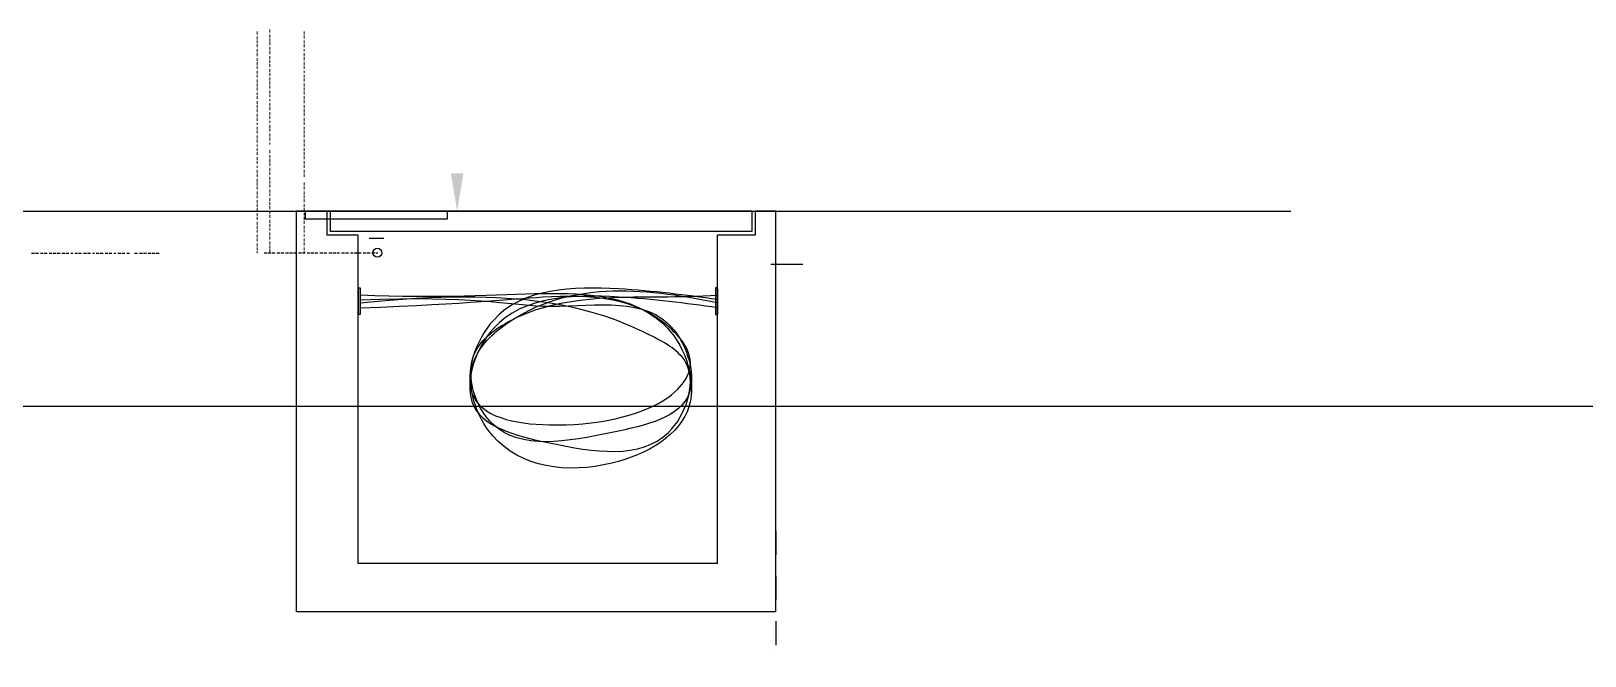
# Model space of a CAD drawing. Header units: millimetres. Extents: x 42 to 552, y 43 to 535.
# Drawn here: x 480.307 to 482.334, y 494.931 to 495.746 of the extents above; entities that cross this region are included whole.
import ezdxf

# ---------------------------------------------------------------- set-up
doc = ezdxf.new("R2010")
doc.units = ezdxf.units.MM
doc.header["$LTSCALE"] = 0.75
doc.header["$MEASUREMENT"] = 0
for name, color, linetype in [('PDF_0', 7, 'Continuous'), ('PDF_DESENHO', 7, 'Continuous'), ('PDF_DETALHES', 7, 'Continuous'), ('PDF_POSTE', 7, 'Continuous'), ('PENA_05', 5, 'Continuous')]:
    doc.layers.add(name, color=color, linetype=linetype)
doc.layers.add('PDF_COTAS', color=7, linetype='Continuous', true_color=0x007eff)

# ---------------------------------------------------------------- blocks, each defined once
blk = doc.blocks.new('A$C25676E2D')
at = {"color": 7, "linetype": 'Continuous'}
for points in [[(0, 0), (0, 6.5)], [(0, 6.5), (0.333, 6.5)], [(0.333, 6.5), (0.333, 6.111)], [(0.389, 6.5), (7.222, 6.5)], [(0.389, 6.5), (0.389, 6.167)], [(6.778, 6.111), (7.278, 6.111), (7.278, 6.5)], [(7.222, 6.167), (7.222, 6.5)], [(7.278, 6.5), (7.778, 6.5)], [(7.778, 0), (7.778, 6.5)], [(0.333, 6.111), (0.944, 6.111)], [(0.389, 6.167), (7.222, 6.167)], [(0.944, 0.778), (0.944, 6.111)], [(6.778, 0.778), (6.778, 6.111)], [(0.944, 0.778), (6.778, 0.778)], [(7.778, 0), (0, 0)]]:
    blk.add_lwpolyline(points, dxfattribs=at)

msp = doc.modelspace()

# ---------------------------------------------------------------- hatches: boundary and pattern name
h = msp.add_hatch(color=256)
h.paths.add_polyline_path([(480.7337, 495.3768), (480.7364, 495.3768), (480.7364, 495.3774), (480.7337, 495.3774)])
h.paths.add_polyline_path([(480.7337, 495.3774), (480.7364, 495.3774), (480.7364, 495.3812), (480.7337, 495.3812)])
h.paths.add_polyline_path([(480.7337, 495.3812), (480.7364, 495.3812), (480.7364, 495.3945), (480.7363, 495.4106), (480.7337, 495.4106)])
h.paths.add_polyline_path([(480.7337, 495.4106), (480.7363, 495.4106), (480.7363, 495.4112), (480.7337, 495.4112)])
h.paths.add_polyline_path([(480.7363, 495.4106), (480.7364, 495.4106), (480.7364, 495.4112), (480.7363, 495.4112)])
h.paths.add_polyline_path([(480.7364, 495.3945), (480.7364, 495.4106), (480.7363, 495.4106)])
h.paths.add_polyline_path([(480.7364, 495.3774), (480.7364, 495.3774), (480.7364, 495.3945)])
h = msp.add_hatch(color=256)
h.paths.add_polyline_path([(480.7337, 495.3768), (480.7364, 495.3768), (480.7364, 495.3774), (480.7337, 495.3774)])
h.paths.add_polyline_path([(480.7337, 495.3774), (480.7364, 495.3774), (480.7364, 495.3812), (480.7337, 495.3812)])
h.paths.add_polyline_path([(480.7337, 495.3812), (480.7364, 495.3812), (480.7364, 495.3945), (480.7363, 495.4106), (480.7337, 495.4106)])
h.paths.add_polyline_path([(480.7337, 495.4106), (480.7363, 495.4106), (480.7363, 495.4112), (480.7337, 495.4112)])
h.paths.add_polyline_path([(480.7363, 495.4106), (480.7364, 495.4106), (480.7364, 495.4112), (480.7363, 495.4112)])
h.paths.add_polyline_path([(480.7364, 495.3945), (480.7364, 495.4106), (480.7363, 495.4106)])
h.paths.add_polyline_path([(480.7364, 495.3774), (480.7364, 495.3774), (480.7364, 495.3945)])
h = msp.add_hatch(color=256)
h.paths.add_polyline_path([(481.2027, 495.3768), (481.2, 495.3768), (481.2, 495.3774), (481.2027, 495.3774)])
h.paths.add_polyline_path([(481.2027, 495.3774), (481.2, 495.3774), (481.2, 495.3812), (481.2027, 495.3812)])
h.paths.add_polyline_path([(481.2027, 495.3812), (481.2, 495.3812), (481.2, 495.3945), (481.2001, 495.4106), (481.2027, 495.4106)])
h.paths.add_polyline_path([(481.2027, 495.4106), (481.2001, 495.4106), (481.2001, 495.4112), (481.2027, 495.4112)])
h.paths.add_polyline_path([(481.2001, 495.4106), (481.2, 495.4106), (481.2, 495.4112), (481.2001, 495.4112)])
h.paths.add_polyline_path([(481.2, 495.3945), (481.2, 495.4106), (481.2001, 495.4106)])
h.paths.add_polyline_path([(481.2, 495.3774), (481.2, 495.3774), (481.2, 495.3945)])
h = msp.add_hatch(color=256)
h.paths.add_polyline_path([(481.2027, 495.3768), (481.2, 495.3768), (481.2, 495.3774), (481.2027, 495.3774)])
h.paths.add_polyline_path([(481.2027, 495.3774), (481.2, 495.3774), (481.2, 495.3812), (481.2027, 495.3812)])
h.paths.add_polyline_path([(481.2027, 495.3812), (481.2, 495.3812), (481.2, 495.3945), (481.2001, 495.4106), (481.2027, 495.4106)])
h.paths.add_polyline_path([(481.2027, 495.4106), (481.2001, 495.4106), (481.2001, 495.4112), (481.2027, 495.4112)])
h.paths.add_polyline_path([(481.2001, 495.4106), (481.2, 495.4106), (481.2, 495.4112), (481.2001, 495.4112)])
h.paths.add_polyline_path([(481.2, 495.3945), (481.2, 495.4106), (481.2001, 495.4106)])
h.paths.add_polyline_path([(481.2, 495.3774), (481.2, 495.3774), (481.2, 495.3945)])

# ---------------------------------------------------------------- linework, layer by layer
for p, q in [((480.7962, 495.5116), (480.9296, 495.5116)), ((480.7962, 495.5116), (480.9296, 495.5116)), ((480.7337, 495.3774), (480.7337, 495.4106)), ((480.7337, 495.4106), (480.7337, 495.3774)), ((480.7337, 495.3774), (480.7337, 495.4106)), ((480.7337, 495.4106), (480.7337, 495.3774)), ((481.2027, 495.3774), (481.2027, 495.4106)), ((481.2027, 495.4106), (481.2027, 495.3774)), ((481.2027, 495.3774), (481.2027, 495.4106)), ((481.2027, 495.4106), (481.2027, 495.3774)), ((475.7728, 495.2572), (489.5613, 495.2572)), ((481.2786, 495.2572), (495.0671, 495.2572))]:
    msp.add_line(p, q)
at = {"linetype": 'Continuous'}
for points in [[(481.314, 495.442), (481.2723, 495.442)], [(481.314, 495.442), (481.2862, 495.442)], [(481.2786, 495.0945), (481.2786, 495.0632)], [(481.2786, 495.0945), (481.2786, 495.0632)], [(481.2786, 495.0493), (481.2786, 495.0493)], [(481.2786, 495.0493), (481.2786, 495.0493)], [(481.2786, 495.0354), (481.2786, 495.0042)], [(481.2786, 495.0354), (481.2786, 495.0042)], [(481.2786, 494.9903), (481.2786, 494.9903)], [(481.2786, 494.9903), (481.2786, 494.9903)], [(481.2786, 494.9764), (481.2786, 494.9451)], [(481.2786, 494.9312), (481.2786, 494.9312)]]:
    msp.add_lwpolyline(points, dxfattribs=at)
for points in [[(480.7364, 495.3768), (480.7337, 495.3768), (480.7337, 495.4112), (480.7364, 495.4112)], [(480.7364, 495.3768), (480.7337, 495.3768), (480.7337, 495.4112), (480.7364, 495.4112)], [(481.2, 495.3768), (481.2027, 495.3768), (481.2027, 495.4112), (481.2, 495.4112)], [(481.2, 495.3768), (481.2027, 495.3768), (481.2027, 495.4112), (481.2, 495.4112)]]:
    msp.add_lwpolyline(points, close=True)
for points, knots in [([(481.2027, 495.3961), (481.1609, 495.4018), (481.065, 495.4148), (480.9082, 495.4104), (480.8567, 495.2503), (480.9931, 495.2222), (481.1408, 495.2503), (481.1827, 495.3215), (481.0626, 495.4333), (480.9427, 495.3919), (480.7364, 495.402)], [0.060951, 0.060951, 0.060951, 0.060951, 3.18264, 7.20266, 9.71785, 12.736991, 16.557052, 18.963776, 20.533761, 27.348764, 27.348764, 27.348764, 27.348764]), ([(481.2027, 495.3961), (481.1609, 495.4018), (481.065, 495.4148), (480.9082, 495.4104), (480.8567, 495.2503), (480.9931, 495.2222), (481.1408, 495.2503), (481.1827, 495.3215), (481.0626, 495.4333), (480.9427, 495.3919), (480.7364, 495.402)], [0.060951, 0.060951, 0.060951, 0.060951, 3.18264, 7.20266, 9.71785, 12.736991, 16.557052, 18.963776, 20.533761, 27.348764, 27.348764, 27.348764, 27.348764]), ([(480.7364, 495.3852), (480.8855, 495.391), (480.982, 495.4042), (481.1398, 495.3998), (481.1913, 495.2396), (481.0549, 495.1623), (480.9072, 495.1814), (480.8653, 495.3109), (480.9845, 495.4218), (481.1029, 495.413), (481.2027, 495.3921)], [0, 0, 0, 0, 3.18264, 7.20266, 9.71785, 12.736991, 16.557052, 18.963776, 20.533761, 27.265074, 27.265074, 27.265074, 27.265074]), ([(480.7364, 495.3852), (480.8855, 495.391), (480.982, 495.4042), (481.1398, 495.3998), (481.1913, 495.2396), (481.0549, 495.1623), (480.9072, 495.1814), (480.8653, 495.3109), (480.9845, 495.4218), (481.1029, 495.413), (481.2027, 495.3921)], [0, 0, 0, 0, 3.18264, 7.20266, 9.71785, 12.736991, 16.557052, 18.963776, 20.533761, 27.265074, 27.265074, 27.265074, 27.265074]), ([(481.2027, 495.3855), (481.1609, 495.3912), (481.065, 495.4041), (480.9082, 495.3998), (480.8567, 495.2396), (480.9931, 495.2043), (481.1408, 495.1814), (481.1827, 495.3109), (481.0626, 495.3826), (480.9427, 495.4128), (480.7364, 495.3914)], [0.060951, 0.060951, 0.060951, 0.060951, 3.18264, 7.20266, 9.71785, 12.736991, 16.557052, 18.963776, 20.533761, 27.348764, 27.348764, 27.348764, 27.348764]), ([(481.2027, 495.3855), (481.1609, 495.3912), (481.065, 495.4041), (480.9082, 495.3998), (480.8567, 495.2396), (480.9931, 495.2043), (481.1408, 495.1814), (481.1827, 495.3109), (481.0626, 495.3826), (480.9427, 495.4128), (480.7364, 495.3914)], [0.060951, 0.060951, 0.060951, 0.060951, 3.18264, 7.20266, 9.71785, 12.736991, 16.557052, 18.963776, 20.533761, 27.348764, 27.348764, 27.348764, 27.348764]), ([(480.7364, 495.3958), (480.8855, 495.4016), (480.982, 495.3737), (481.1398, 495.4104), (481.1913, 495.2503), (481.0549, 495.2196), (480.9072, 495.192), (480.8653, 495.3215), (480.9845, 495.414), (481.1029, 495.3956), (481.2027, 495.4017)], [0, 0, 0, 0, 3.18264, 7.20266, 9.71785, 12.736991, 16.557052, 18.963776, 20.533761, 27.265074, 27.265074, 27.265074, 27.265074]), ([(480.7364, 495.3958), (480.8855, 495.4016), (480.982, 495.3737), (481.1398, 495.4104), (481.1913, 495.2503), (481.0549, 495.2196), (480.9072, 495.192), (480.8653, 495.3215), (480.9845, 495.414), (481.1029, 495.3956), (481.2027, 495.4017)], [0, 0, 0, 0, 3.18264, 7.20266, 9.71785, 12.736991, 16.557052, 18.963776, 20.533761, 27.265074, 27.265074, 27.265074, 27.265074])]:
    msp.add_open_spline(points, degree=3, knots=knots)
msp.add_solid([(480.8547, 495.5607), (480.8711, 495.5607), (480.8629, 495.5116)])
at = {"layer": 'PDF_0', "lineweight": 18}
for points in [[(480.6021, 495.7457), (480.6021, 495.7419)], [(480.6187, 495.7483), (480.6187, 495.7445)], [(480.6635, 495.7457), (480.6635, 495.7419)], [(480.6021, 495.7393), (480.6021, 495.7355)], [(480.6021, 495.7342), (480.6021, 495.7304)], [(480.6021, 495.7291), (480.6021, 495.7253)], [(480.6021, 495.7227), (480.6021, 495.7189)], [(480.6187, 495.7419), (480.6187, 495.7381)], [(480.6187, 495.7368), (480.6187, 495.7329)], [(480.6187, 495.7317), (480.6187, 495.7278)], [(480.6187, 495.7253), (480.6187, 495.7214)], [(480.6635, 495.7406), (480.6635, 495.7368)], [(480.6635, 495.7342), (480.6635, 495.7304)], [(480.6635, 495.7291), (480.6635, 495.7253)], [(480.6635, 495.7227), (480.6635, 495.7201)], [(480.6021, 495.7176), (480.6021, 495.7137)], [(480.6021, 495.7112), (480.6021, 495.7074)], [(480.6021, 495.7061), (480.6021, 495.7022)], [(480.6187, 495.7201), (480.6187, 495.7163)], [(480.6187, 495.7137), (480.6187, 495.7099)], [(480.6187, 495.7086), (480.6187, 495.7048)], [(480.6187, 495.7035), (480.6187, 495.6997)], [(480.6635, 495.7176), (480.6635, 495.7137)], [(480.6635, 495.7125), (480.6635, 495.7086)], [(480.6635, 495.7061), (480.6635, 495.7022)], [(480.6021, 495.701), (480.6021, 495.6971)], [(480.6021, 495.6946), (480.6021, 495.6907)], [(480.6021, 495.6894), (480.6021, 495.6856)], [(480.6021, 495.683), (480.6021, 495.6792)], [(480.6187, 495.6971), (480.6187, 495.6933)], [(480.6187, 495.692), (480.6187, 495.6882)], [(480.6187, 495.6856), (480.6187, 495.6818)], [(480.6635, 495.701), (480.6635, 495.6971)], [(480.6635, 495.6946), (480.6635, 495.692)], [(480.6635, 495.6894), (480.6635, 495.6856)], [(480.6635, 495.6843), (480.6635, 495.6805)], [(480.6021, 495.6779), (480.6021, 495.6741)], [(480.6021, 495.6728), (480.6021, 495.669)], [(480.6021, 495.6664), (480.6021, 495.6626)], [(480.6021, 495.6613), (480.6021, 495.6574)], [(480.6187, 495.6805), (480.6187, 495.6766)], [(480.6187, 495.6754), (480.6187, 495.6715)], [(480.6187, 495.669), (480.6187, 495.6651)], [(480.6187, 495.6638), (480.6187, 495.66)], [(480.6635, 495.6779), (480.6635, 495.6741)], [(480.6635, 495.6728), (480.6635, 495.669)], [(480.6635, 495.6677), (480.6635, 495.6638)], [(480.6635, 495.6613), (480.6635, 495.6574)], [(480.6021, 495.6549), (480.6021, 495.651)], [(480.6021, 495.6498), (480.6021, 495.6459)], [(480.6021, 495.6446), (480.6021, 495.6408)], [(480.6187, 495.6574), (480.6187, 495.6549)], [(480.6187, 495.6523), (480.6187, 495.6485)], [(480.6187, 495.6472), (480.6187, 495.6434)], [(480.6187, 495.6408), (480.6187, 495.637)], [(480.6635, 495.6562), (480.6635, 495.6523)], [(480.6635, 495.6498), (480.6635, 495.6459)], [(480.6635, 495.6446), (480.6635, 495.6408)], [(480.6021, 495.6382), (480.6021, 495.6344)], [(480.6021, 495.6331), (480.6021, 495.6293)], [(480.6021, 495.6267), (480.6021, 495.6242)], [(480.6021, 495.6216), (480.6021, 495.6178)], [(480.6187, 495.6357), (480.6187, 495.6318)], [(480.6187, 495.6293), (480.6187, 495.6267)], [(480.6187, 495.6242), (480.6187, 495.6203)], [(480.6635, 495.6395), (480.6635, 495.6357)], [(480.6635, 495.6331), (480.6635, 495.6293)], [(480.6635, 495.628), (480.6635, 495.6242)], [(480.6635, 495.6216), (480.6635, 495.6178)], [(480.6021, 495.6165), (480.6021, 495.6127)], [(480.6021, 495.6101), (480.6021, 495.6063)], [(480.6021, 495.605), (480.6021, 495.6011)], [(480.6187, 495.6191), (480.6187, 495.6152)], [(480.6187, 495.6127), (480.6187, 495.6088)], [(480.6187, 495.6075), (480.6187, 495.6037)], [(480.6187, 495.6011), (480.6187, 495.5986)], [(480.6635, 495.6165), (480.6635, 495.6127)], [(480.6635, 495.6114), (480.6635, 495.6075)], [(480.6635, 495.605), (480.6635, 495.6011)], [(480.6021, 495.5986), (480.6021, 495.596)], [(480.6021, 495.5935), (480.6021, 495.5896)], [(480.6021, 495.5883), (480.6021, 495.5845)], [(480.6021, 495.5819), (480.6021, 495.5781)], [(480.6187, 495.5909), (480.6187, 495.5871)], [(480.6187, 495.5845), (480.6187, 495.5807)], [(480.6635, 495.5999), (480.6635, 495.596)], [(480.6635, 495.5935), (480.6635, 495.5896)], [(480.6635, 495.5883), (480.6635, 495.5845)], [(480.6635, 495.5832), (480.6635, 495.5794)], [(480.6021, 495.5768), (480.6021, 495.573)], [(480.6021, 495.5704), (480.6021, 495.5679)], [(480.6021, 495.5653), (480.6021, 495.5615)], [(480.6021, 495.5602), (480.6021, 495.5563)], [(480.6187, 495.5794), (480.6187, 495.5755)], [(480.6187, 495.5743), (480.6187, 495.5704)], [(480.6187, 495.5679), (480.6187, 495.564)], [(480.6187, 495.5627), (480.6187, 495.5589)], [(480.6635, 495.5768), (480.6635, 495.573)], [(480.6635, 495.5717), (480.6635, 495.5679)], [(480.6635, 495.5653), (480.6635, 495.5615)], [(480.6635, 495.5602), (480.6635, 495.5563)], [(480.6021, 495.5538), (480.6021, 495.5499)], [(480.6021, 495.5487), (480.6021, 495.5448)], [(480.6021, 495.5436), (480.6021, 495.5397)], [(480.6187, 495.5563), (480.6187, 495.5525)], [(480.6187, 495.5512), (480.6187, 495.5474)], [(480.6187, 495.5461), (480.6187, 495.5423)], [(480.6187, 495.5397), (480.6187, 495.5359)], [(480.6635, 495.5487), (480.6635, 495.5448)], [(480.6635, 495.5436), (480.6635, 495.5397)], [(480.6021, 495.5372), (480.6021, 495.5333)], [(480.6021, 495.532), (480.6021, 495.5282)], [(480.6021, 495.5256), (480.6021, 495.5218)], [(480.6021, 495.5205), (480.6021, 495.5167)], [(480.6187, 495.5346), (480.6187, 495.5308)], [(480.6187, 495.5282), (480.6187, 495.5244)], [(480.6187, 495.5231), (480.6187, 495.5192)], [(480.6635, 495.5372), (480.6635, 495.5333)], [(480.6635, 495.532), (480.6635, 495.5282)], [(480.6635, 495.5269), (480.6635, 495.5231)], [(480.6635, 495.5205), (480.6635, 495.5167)], [(480.6021, 495.5154), (480.6021, 495.5116)], [(480.6021, 495.509), (480.6021, 495.5052)], [(480.6021, 495.5039), (480.6021, 495.5)], [(480.6187, 495.518), (480.6187, 495.5141)], [(480.6187, 495.5116), (480.6187, 495.5077)], [(480.6187, 495.5064), (480.6187, 495.5026)], [(480.6187, 495.5), (480.6187, 495.4962)], [(480.6635, 495.5154), (480.6635, 495.5116)], [(480.6635, 495.509), (480.6635, 495.5064)], [(480.6635, 495.5039), (480.6635, 495.5)], [(480.6021, 495.4975), (480.6021, 495.4936)], [(480.6021, 495.4924), (480.6021, 495.4885)], [(480.6021, 495.4872), (480.6021, 495.4834)], [(480.6021, 495.4808), (480.6021, 495.477)], [(480.6187, 495.4949), (480.6187, 495.4911)], [(480.6187, 495.4898), (480.6187, 495.486)], [(480.6187, 495.4834), (480.6187, 495.4796)], [(480.6635, 495.4988), (480.6635, 495.4949)], [(480.6635, 495.4924), (480.6635, 495.4885)], [(480.6635, 495.4872), (480.6635, 495.4834)], [(480.6635, 495.4808), (480.6635, 495.4783)], [(480.6021, 495.4757), (480.6021, 495.4719)], [(480.6021, 495.4693), (480.6021, 495.4655)], [(480.6021, 495.4642), (480.6021, 495.4604)], [(480.6021, 495.4642), (480.6021, 495.4604)], [(480.6021, 495.4591), (480.6021, 495.4565)], [(480.6187, 495.4783), (480.6187, 495.4744)], [(480.6187, 495.4719), (480.6187, 495.468)], [(480.6187, 495.4668), (480.6187, 495.4629)], [(480.6187, 495.4617), (480.6187, 495.4578)], [(480.6635, 495.4757), (480.6635, 495.4719)], [(480.6635, 495.4706), (480.6635, 495.4668)], [(480.6635, 495.4642), (480.6635, 495.4604)], [(480.6635, 495.4591), (480.6635, 495.4565)]]:
    msp.add_lwpolyline(points, dxfattribs=at)
at = {"layer": 'PDF_COTAS', "color": 7, "lineweight": 25}
msp.add_lwpolyline([(480.6533, 495.5116), (480.7429, 495.5116)], dxfattribs=at)
at = {"layer": 'PDF_DESENHO', "lineweight": 25}
msp.add_lwpolyline([(480.6648, 495.5116), (480.6648, 495.5013), (480.8504, 495.5013), (480.8504, 495.5116)], close=True, dxfattribs=at)
at = {"layer": 'PDF_DETALHES', "lineweight": 25}
msp.add_lwpolyline([(480.7672, 495.4757), (480.748, 495.4757)], dxfattribs=at)
at = {"layer": 'PDF_POSTE', "lineweight": 25}
for points in [[(481.1498, 495.5116), (480.8862, 495.5116)], [(480.3078, 495.4565), (480.3116, 495.4565)], [(480.3129, 495.4565), (480.3167, 495.4565)], [(480.3193, 495.4565), (480.3231, 495.4565)], [(480.3244, 495.4565), (480.3283, 495.4565)], [(480.3308, 495.4565), (480.3347, 495.4565)], [(480.3359, 495.4565), (480.3398, 495.4565)], [(480.3411, 495.4565), (480.3449, 495.4565)], [(480.3474, 495.4565), (480.3513, 495.4565)], [(480.3526, 495.4565), (480.3564, 495.4565)], [(480.359, 495.4565), (480.3615, 495.4565)], [(480.3641, 495.4565), (480.3679, 495.4565)], [(480.3692, 495.4565), (480.373, 495.4565)], [(480.3756, 495.4565), (480.3794, 495.4565)], [(480.3807, 495.4565), (480.3846, 495.4565)], [(480.3871, 495.4565), (480.3897, 495.4565)], [(480.3922, 495.4565), (480.3961, 495.4565)], [(480.3974, 495.4565), (480.4012, 495.4565)], [(480.4038, 495.4565), (480.4076, 495.4565)], [(480.4089, 495.4565), (480.4127, 495.4565)], [(480.4153, 495.4565), (480.4178, 495.4565)], [(480.4204, 495.4565), (480.4242, 495.4565)], [(480.4255, 495.4565), (480.4293, 495.4565)], [(480.4319, 495.4565), (480.4357, 495.4565)], [(480.4421, 495.4565), (480.446, 495.4565)], [(480.4485, 495.4565), (480.4524, 495.4565)], [(480.4537, 495.4565), (480.4575, 495.4565)], [(480.4601, 495.4565), (480.4639, 495.4565)], [(480.4652, 495.4565), (480.469, 495.4565)], [(480.4703, 495.4565), (480.4741, 495.4565)], [(480.6149, 495.4565), (480.6111, 495.4565)], [(480.62, 495.4565), (480.6162, 495.4565)], [(480.6251, 495.4565), (480.6213, 495.4565)], [(480.6315, 495.4565), (480.6277, 495.4565)], [(480.6367, 495.4565), (480.6328, 495.4565)], [(480.6431, 495.4565), (480.6392, 495.4565)], [(480.6482, 495.4565), (480.6443, 495.4565)], [(480.6533, 495.4565), (480.6495, 495.4565)], [(480.6597, 495.4565), (480.6559, 495.4565)], [(480.6648, 495.4565), (480.661, 495.4565)], [(480.6712, 495.4565), (480.6674, 495.4565)], [(480.6763, 495.4565), (480.6725, 495.4565)], [(480.6814, 495.4565), (480.6776, 495.4565)], [(480.6878, 495.4565), (480.684, 495.4565)], [(480.693, 495.4565), (480.6891, 495.4565)], [(480.6994, 495.4565), (480.6955, 495.4565)], [(480.7045, 495.4565), (480.7006, 495.4565)], [(480.7096, 495.4565), (480.7058, 495.4565)], [(480.716, 495.4565), (480.7122, 495.4565)], [(480.7211, 495.4565), (480.7173, 495.4565)], [(480.7275, 495.4565), (480.7237, 495.4565)], [(480.7326, 495.4565), (480.7288, 495.4565)], [(480.7378, 495.4565), (480.7339, 495.4565)], [(480.7442, 495.4565), (480.7403, 495.4565)], [(480.7493, 495.4565), (480.7454, 495.4565)], [(480.7557, 495.4565), (480.7518, 495.4565)], [(480.7595, 495.4565), (480.757, 495.4565)]]:
    msp.add_lwpolyline(points, dxfattribs=at)
msp.add_circle((480.7589, 495.4572), 0.00576, dxfattribs=at)
at = {"layer": 'PENA_05', "linetype": 'Continuous'}
msp.add_line((475.1004, 495.5116), (481.9504, 495.5116), dxfattribs=at)

# ---------------------------------------------------------------- block references
at = {"xscale": -0.08040111005248037, "yscale": 0.08040111005248037, "zscale": 0.08040111005248037}
msp.add_blockref('A$C25676E2D', (481.2786, 494.989), dxfattribs=at)
msp.add_blockref('A$C25676E2D', (481.2786, 494.989), dxfattribs=at)

doc.saveas('drawing.dxf')
